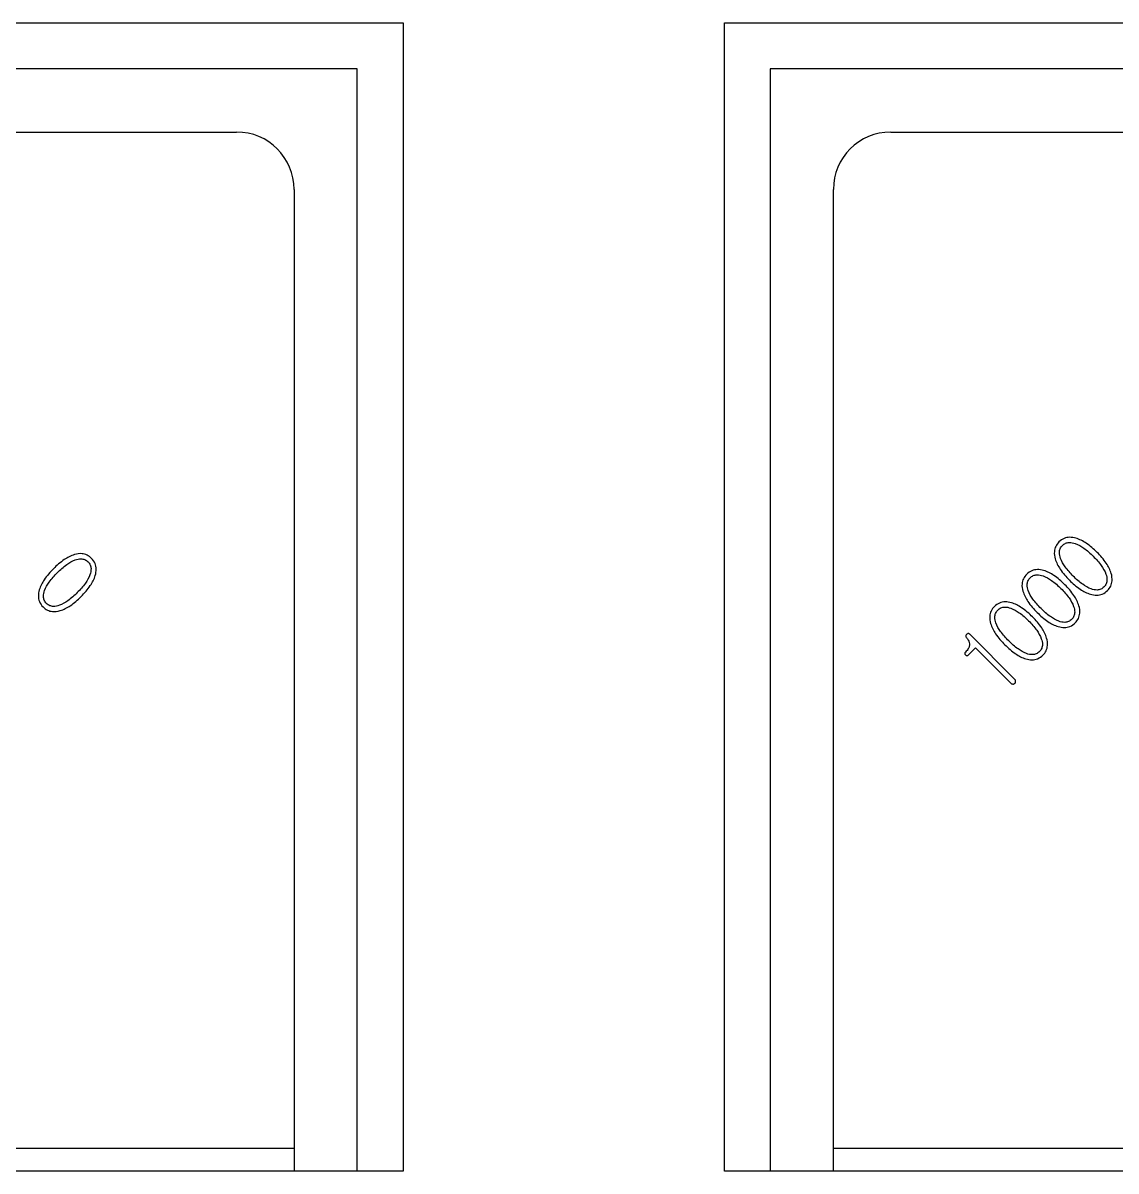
# Model space of a CAD drawing. Extents: x 109308 to 114204, y 60901 to 64142.
# Drawn here: x 112116.6 to 112164.2, y 62865.4 to 62915.4 of the extents above; entities that cross this region are included whole.
import ezdxf

# ---------------------------------------------------------------- set-up
doc = ezdxf.new("R2010")
doc.units = 0
doc.header["$LTSCALE"] = 10
doc.header["$MEASUREMENT"] = 0
doc.layers.get('0').update_dxf_attribs({"linetype": 'CONTINUOUS'})
doc.layers.add('가시적인_것_ISO_', color=3, linetype='CONTINUOUS')

# ---------------------------------------------------------------- blocks, each defined once
blk = doc.blocks.new('44Q1XC')
at = {"layer": '가시적인_것_ISO_'}
for p, q in [((17046.931, 5828.591), (17154.931, 5828.591)), ((17154.931, 5828.591), (17154.931, 5778.591)), ((17168.931, 5828.591), (17276.931, 5828.591)), ((17168.931, 5778.591), (17168.931, 5828.591)), ((17152.931, 5826.591), (17048.931, 5826.591)), ((17152.931, 5778.591), (17152.931, 5826.591)), ((17274.931, 5826.591), (17170.931, 5826.591)), ((17170.931, 5826.591), (17170.931, 5778.591)), ((17054.181, 5823.841), (17147.681, 5823.841)), ((17176.181, 5823.841), (17269.681, 5823.841)), ((17150.181, 5821.341), (17150.181, 5778.591)), ((17173.681, 5778.591), (17173.681, 5821.341)), ((17181.574, 5800.019), (17179.626, 5801.967)), ((17179.574, 5801.074), (17179.876, 5801.376)), ((17179.876, 5801.376), (17181.401, 5799.851)), ((17051.681, 5779.591), (17150.181, 5779.591)), ((17173.681, 5779.591), (17272.181, 5779.591)), ((17154.931, 5778.591), (17046.931, 5778.591)), ((17276.931, 5778.591), (17168.931, 5778.591))]:
    blk.add_line(p, q, dxfattribs=at)
for centre, start, end in [((17147.681, 5821.341), 0, 90), ((17176.181, 5821.341), 90, 180)]:
    blk.add_arc(centre, 2.5, start, end, dxfattribs=at)
for points, knots in [([(17184.25, 5806.152), (17184.162, 5806.178), (17184.07, 5806.194), (17183.895, 5806.191), (17183.814, 5806.176), (17183.652, 5806.108), (17183.577, 5806.055), (17183.511, 5805.99)], [-0.08043735, -0.08043735, -0.08043735, -0.08043735, -0.05283354, -0.05283354, -0.02780895, -0.02780895, 0, 0, 0, 0]), ([(17185.174, 5805.536), (17185.029, 5805.681), (17184.868, 5805.822), (17184.56, 5806.027), (17184.409, 5806.106), (17184.25, 5806.152)], [-0.1110915, -0.1110915, -0.1110915, -0.1110915, -0.0494916, -0.0494916, 0, 0, 0, 0]), ([(17183.511, 5805.99), (17183.454, 5805.932), (17183.406, 5805.868), (17183.336, 5805.725), (17183.316, 5805.651), (17183.298, 5805.464), (17183.315, 5805.353), (17183.346, 5805.248)], [-0.08068744, -0.08068744, -0.08068744, -0.08068744, -0.0564576, -0.0564576, -0.03310081, -0.03310081, 0, 0, 0, 0]), ([(17183.577, 5805.275), (17183.549, 5805.357), (17183.529, 5805.444), (17183.533, 5805.587), (17183.543, 5805.642), (17183.587, 5805.748), (17183.62, 5805.796), (17183.662, 5805.838)], [-0.06062977, -0.06062977, -0.06062977, -0.06062977, -0.03469408, -0.03469408, -0.01781987, -0.01781987, 0, 0, 0, 0]), ([(17183.662, 5805.838), (17183.701, 5805.878), (17183.746, 5805.909), (17183.847, 5805.953), (17183.901, 5805.965), (17184.046, 5805.97), (17184.138, 5805.95), (17184.223, 5805.921)], [-0.06015213, -0.06015213, -0.06015213, -0.06015213, -0.04359102, -0.04359102, -0.02696915, -0.02696915, 0, 0, 0, 0]), ([(17184.223, 5805.921), (17184.354, 5805.875), (17184.48, 5805.801), (17184.738, 5805.617), (17184.877, 5805.492), (17185.003, 5805.366)], [-0.09489707, -0.09489707, -0.09489707, -0.09489707, -0.0534092, -0.0534092, 0, 0, 0, 0]), ([(17185.786, 5804.616), (17185.741, 5804.774), (17185.663, 5804.924), (17185.458, 5805.232), (17185.318, 5805.392), (17185.174, 5805.536)], [-0.1105512, -0.1105512, -0.1105512, -0.1105512, -0.0612203, -0.0612203, 0, 0, 0, 0]), ([(17140.616, 5805.439), (17140.458, 5805.392), (17140.308, 5805.313), (17140.002, 5805.107), (17139.841, 5804.965), (17139.696, 5804.821)], [-0.1107241, -0.1107241, -0.1107241, -0.1107241, -0.0614603, -0.0614603, 0, 0, 0, 0]), ([(17139.866, 5804.65), (17139.992, 5804.776), (17140.131, 5804.901), (17140.388, 5805.086), (17140.514, 5805.161), (17140.644, 5805.208)], [-0.0950204, -0.0950204, -0.0950204, -0.0950204, -0.04148092, -0.04148092, 0, 0, 0, 0]), ([(17141.358, 5805.274), (17141.301, 5805.331), (17141.237, 5805.379), (17141.094, 5805.449), (17141.02, 5805.469), (17140.833, 5805.487), (17140.722, 5805.47), (17140.616, 5805.439)], [-0.08068744, -0.08068744, -0.08068744, -0.08068744, -0.0564576, -0.0564576, -0.03310081, -0.03310081, 0, 0, 0, 0]), ([(17140.644, 5805.208), (17140.725, 5805.236), (17140.813, 5805.256), (17140.955, 5805.253), (17141.01, 5805.242), (17141.117, 5805.198), (17141.165, 5805.165), (17141.207, 5805.123)], [-0.06062977, -0.06062977, -0.06062977, -0.06062977, -0.03469408, -0.03469408, -0.01781987, -0.01781987, 0, 0, 0, 0]), ([(17141.207, 5805.123), (17141.246, 5805.084), (17141.278, 5805.039), (17141.322, 5804.938), (17141.333, 5804.884), (17141.339, 5804.739), (17141.319, 5804.647), (17141.289, 5804.562)], [-0.06015213, -0.06015213, -0.06015213, -0.06015213, -0.04359102, -0.04359102, -0.02696915, -0.02696915, 0, 0, 0, 0]), ([(17141.52, 5804.535), (17141.546, 5804.623), (17141.562, 5804.715), (17141.56, 5804.89), (17141.544, 5804.971), (17141.477, 5805.134), (17141.424, 5805.208), (17141.358, 5805.274)], [-0.08043735, -0.08043735, -0.08043735, -0.08043735, -0.05283354, -0.05283354, -0.02780895, -0.02780895, 0, 0, 0, 0]), ([(17183.346, 5805.248), (17183.393, 5805.09), (17183.472, 5804.94), (17183.678, 5804.633), (17183.82, 5804.472), (17183.965, 5804.327)], [-0.1107241, -0.1107241, -0.1107241, -0.1107241, -0.0614603, -0.0614603, 0, 0, 0, 0]), ([(17184.135, 5804.498), (17184.009, 5804.623), (17183.884, 5804.763), (17183.699, 5805.02), (17183.625, 5805.145), (17183.577, 5805.275)], [-0.0950204, -0.0950204, -0.0950204, -0.0950204, -0.04148092, -0.04148092, 0, 0, 0, 0]), ([(17185.003, 5805.366), (17185.128, 5805.241), (17185.253, 5805.102), (17185.436, 5804.844), (17185.509, 5804.719), (17185.556, 5804.588)], [-0.09482066, -0.09482066, -0.09482066, -0.09482066, -0.04153437, -0.04153437, 0, 0, 0, 0]), ([(17139.696, 5804.821), (17139.551, 5804.676), (17139.411, 5804.516), (17139.206, 5804.21), (17139.127, 5804.06), (17139.08, 5803.903)], [-0.1105947, -0.1105947, -0.1105947, -0.1105947, -0.0492863, -0.0492863, 0, 0, 0, 0]), ([(17139.311, 5803.875), (17139.358, 5804.005), (17139.433, 5804.13), (17139.616, 5804.386), (17139.741, 5804.525), (17139.866, 5804.65)], [-0.09442381, -0.09442381, -0.09442381, -0.09442381, -0.0531236, -0.0531236, 0, 0, 0, 0]), ([(17141.289, 5804.562), (17141.243, 5804.431), (17141.169, 5804.305), (17140.986, 5804.047), (17140.86, 5803.908), (17140.734, 5803.782)], [-0.09489707, -0.09489707, -0.09489707, -0.09489707, -0.0534092, -0.0534092, 0, 0, 0, 0]), ([(17140.905, 5803.611), (17141.05, 5803.756), (17141.191, 5803.918), (17141.396, 5804.225), (17141.475, 5804.376), (17141.52, 5804.535)], [-0.1110915, -0.1110915, -0.1110915, -0.1110915, -0.0494916, -0.0494916, 0, 0, 0, 0]), ([(17182.104, 5804.583), (17182.047, 5804.526), (17181.999, 5804.461), (17181.929, 5804.319), (17181.909, 5804.245), (17181.892, 5804.057), (17181.908, 5803.947), (17181.939, 5803.841)], [-0.08068744, -0.08068744, -0.08068744, -0.08068744, -0.0564576, -0.0564576, -0.03310081, -0.03310081, 0, 0, 0, 0]), ([(17182.843, 5804.745), (17182.755, 5804.771), (17182.663, 5804.787), (17182.488, 5804.784), (17182.407, 5804.769), (17182.245, 5804.702), (17182.17, 5804.648), (17182.104, 5804.583)], [-0.08043735, -0.08043735, -0.08043735, -0.08043735, -0.05283354, -0.05283354, -0.02780895, -0.02780895, 0, 0, 0, 0]), ([(17182.255, 5804.432), (17182.294, 5804.471), (17182.339, 5804.502), (17182.44, 5804.547), (17182.494, 5804.558), (17182.64, 5804.564), (17182.731, 5804.544), (17182.816, 5804.514)], [-0.06015213, -0.06015213, -0.06015213, -0.06015213, -0.04359102, -0.04359102, -0.02696915, -0.02696915, 0, 0, 0, 0]), ([(17182.816, 5804.514), (17182.947, 5804.468), (17183.073, 5804.394), (17183.331, 5804.21), (17183.47, 5804.085), (17183.596, 5803.959)], [-0.09489707, -0.09489707, -0.09489707, -0.09489707, -0.0534092, -0.0534092, 0, 0, 0, 0]), ([(17183.767, 5804.129), (17183.622, 5804.274), (17183.461, 5804.415), (17183.153, 5804.621), (17183.002, 5804.699), (17182.843, 5804.745)], [-0.1110915, -0.1110915, -0.1110915, -0.1110915, -0.0494916, -0.0494916, 0, 0, 0, 0]), ([(17185.556, 5804.588), (17185.585, 5804.507), (17185.605, 5804.419), (17185.602, 5804.277), (17185.592, 5804.223), (17185.548, 5804.117), (17185.515, 5804.069), (17185.473, 5804.028)], [-0.06036726, -0.06036726, -0.06036726, -0.06036726, -0.03433895, -0.03433895, -0.01769854, -0.01769854, 0, 0, 0, 0]), ([(17185.624, 5803.876), (17185.681, 5803.933), (17185.728, 5803.997), (17185.797, 5804.138), (17185.817, 5804.212), (17185.834, 5804.399), (17185.818, 5804.51), (17185.786, 5804.616)], [-0.08032187, -0.08032187, -0.08032187, -0.08032187, -0.05634387, -0.05634387, -0.03316511, -0.03316511, 0, 0, 0, 0]), ([(17182.17, 5803.868), (17182.142, 5803.95), (17182.122, 5804.037), (17182.126, 5804.18), (17182.136, 5804.235), (17182.18, 5804.342), (17182.213, 5804.39), (17182.255, 5804.432)], [-0.06062977, -0.06062977, -0.06062977, -0.06062977, -0.03469408, -0.03469408, -0.01781987, -0.01781987, 0, 0, 0, 0]), ([(17184.379, 5803.209), (17184.334, 5803.367), (17184.256, 5803.518), (17184.051, 5803.825), (17183.911, 5803.985), (17183.767, 5804.129)], [-0.1105512, -0.1105512, -0.1105512, -0.1105512, -0.0612203, -0.0612203, 0, 0, 0, 0]), ([(17183.965, 5804.327), (17184.109, 5804.183), (17184.269, 5804.042), (17184.575, 5803.837), (17184.725, 5803.758), (17184.882, 5803.712)], [-0.1105947, -0.1105947, -0.1105947, -0.1105947, -0.0492863, -0.0492863, 0, 0, 0, 0]), ([(17184.91, 5803.942), (17184.78, 5803.99), (17184.655, 5804.064), (17184.399, 5804.248), (17184.26, 5804.372), (17184.135, 5804.498)], [-0.09442381, -0.09442381, -0.09442381, -0.09442381, -0.0531236, -0.0531236, 0, 0, 0, 0]), ([(17185.473, 5804.028), (17185.432, 5803.987), (17185.386, 5803.954), (17185.281, 5803.908), (17185.226, 5803.897), (17185.081, 5803.893), (17184.992, 5803.913), (17184.91, 5803.942)], [-0.0606517, -0.0606517, -0.0606517, -0.0606517, -0.04343053, -0.04343053, -0.02630267, -0.02630267, 0, 0, 0, 0]), ([(17139.08, 5803.903), (17139.054, 5803.815), (17139.038, 5803.724), (17139.041, 5803.549), (17139.056, 5803.467), (17139.125, 5803.303), (17139.179, 5803.227), (17139.245, 5803.161)], [-0.08079674, -0.08079674, -0.08079674, -0.08079674, -0.05338063, -0.05338063, -0.02816882, -0.02816882, 0, 0, 0, 0]), ([(17139.396, 5803.312), (17139.356, 5803.353), (17139.323, 5803.399), (17139.277, 5803.504), (17139.266, 5803.559), (17139.261, 5803.704), (17139.281, 5803.793), (17139.311, 5803.875)], [-0.0606517, -0.0606517, -0.0606517, -0.0606517, -0.04343053, -0.04343053, -0.02630267, -0.02630267, 0, 0, 0, 0]), ([(17140.734, 5803.782), (17140.609, 5803.657), (17140.47, 5803.532), (17140.213, 5803.349), (17140.087, 5803.276), (17139.957, 5803.23)], [-0.09482066, -0.09482066, -0.09482066, -0.09482066, -0.04153437, -0.04153437, 0, 0, 0, 0]), ([(17139.984, 5802.999), (17140.143, 5803.044), (17140.293, 5803.123), (17140.6, 5803.327), (17140.76, 5803.467), (17140.905, 5803.611)], [-0.1105512, -0.1105512, -0.1105512, -0.1105512, -0.0612203, -0.0612203, 0, 0, 0, 0]), ([(17181.939, 5803.841), (17181.986, 5803.683), (17182.066, 5803.533), (17182.272, 5803.226), (17182.413, 5803.065), (17182.558, 5802.92)], [-0.1107241, -0.1107241, -0.1107241, -0.1107241, -0.0614603, -0.0614603, 0, 0, 0, 0]), ([(17182.728, 5803.091), (17182.602, 5803.216), (17182.477, 5803.356), (17182.292, 5803.613), (17182.218, 5803.738), (17182.17, 5803.868)], [-0.0950204, -0.0950204, -0.0950204, -0.0950204, -0.04148092, -0.04148092, 0, 0, 0, 0]), ([(17183.596, 5803.959), (17183.722, 5803.834), (17183.846, 5803.695), (17184.029, 5803.437), (17184.102, 5803.312), (17184.149, 5803.181)], [-0.09482066, -0.09482066, -0.09482066, -0.09482066, -0.04153437, -0.04153437, 0, 0, 0, 0]), ([(17184.882, 5803.712), (17184.97, 5803.686), (17185.061, 5803.67), (17185.236, 5803.672), (17185.318, 5803.688), (17185.482, 5803.756), (17185.558, 5803.81), (17185.624, 5803.876)], [-0.08079674, -0.08079674, -0.08079674, -0.08079674, -0.05338063, -0.05338063, -0.02816882, -0.02816882, 0, 0, 0, 0]), ([(17139.245, 5803.161), (17139.302, 5803.104), (17139.365, 5803.057), (17139.507, 5802.988), (17139.58, 5802.968), (17139.767, 5802.951), (17139.878, 5802.967), (17139.984, 5802.999)], [-0.08032187, -0.08032187, -0.08032187, -0.08032187, -0.05634387, -0.05634387, -0.03316511, -0.03316511, 0, 0, 0, 0]), ([(17139.957, 5803.23), (17139.875, 5803.2), (17139.787, 5803.18), (17139.645, 5803.183), (17139.591, 5803.193), (17139.486, 5803.237), (17139.438, 5803.27), (17139.396, 5803.312)], [-0.06036726, -0.06036726, -0.06036726, -0.06036726, -0.03433895, -0.03433895, -0.01769854, -0.01769854, 0, 0, 0, 0]), ([(17180.697, 5803.176), (17180.64, 5803.119), (17180.592, 5803.054), (17180.522, 5802.912), (17180.502, 5802.838), (17180.485, 5802.65), (17180.501, 5802.54), (17180.533, 5802.434)], [-0.08068744, -0.08068744, -0.08068744, -0.08068744, -0.0564576, -0.0564576, -0.03310081, -0.03310081, 0, 0, 0, 0]), ([(17181.437, 5803.338), (17181.348, 5803.364), (17181.257, 5803.38), (17181.081, 5803.377), (17181, 5803.362), (17180.838, 5803.295), (17180.763, 5803.241), (17180.697, 5803.176)], [-0.08043735, -0.08043735, -0.08043735, -0.08043735, -0.05283354, -0.05283354, -0.02780895, -0.02780895, 0, 0, 0, 0]), ([(17180.763, 5802.461), (17180.735, 5802.543), (17180.716, 5802.63), (17180.719, 5802.773), (17180.729, 5802.828), (17180.773, 5802.935), (17180.807, 5802.983), (17180.849, 5803.025)], [-0.06062977, -0.06062977, -0.06062977, -0.06062977, -0.03469408, -0.03469408, -0.01781987, -0.01781987, 0, 0, 0, 0]), ([(17180.849, 5803.025), (17180.888, 5803.064), (17180.932, 5803.095), (17181.034, 5803.14), (17181.087, 5803.151), (17181.233, 5803.157), (17181.324, 5803.137), (17181.409, 5803.107)], [-0.06015213, -0.06015213, -0.06015213, -0.06015213, -0.04359102, -0.04359102, -0.02696915, -0.02696915, 0, 0, 0, 0]), ([(17181.409, 5803.107), (17181.54, 5803.061), (17181.666, 5802.987), (17181.924, 5802.803), (17182.064, 5802.678), (17182.189, 5802.552)], [-0.09489707, -0.09489707, -0.09489707, -0.09489707, -0.0534092, -0.0534092, 0, 0, 0, 0]), ([(17182.36, 5802.722), (17182.215, 5802.867), (17182.054, 5803.008), (17181.746, 5803.214), (17181.595, 5803.292), (17181.437, 5803.338)], [-0.1110915, -0.1110915, -0.1110915, -0.1110915, -0.0494916, -0.0494916, 0, 0, 0, 0]), ([(17183.503, 5802.536), (17183.373, 5802.583), (17183.248, 5802.657), (17182.992, 5802.841), (17182.853, 5802.965), (17182.728, 5803.091)], [-0.09442381, -0.09442381, -0.09442381, -0.09442381, -0.0531236, -0.0531236, 0, 0, 0, 0]), ([(17184.149, 5803.181), (17184.178, 5803.1), (17184.198, 5803.012), (17184.195, 5802.87), (17184.185, 5802.816), (17184.141, 5802.71), (17184.108, 5802.662), (17184.066, 5802.621)], [-0.06036726, -0.06036726, -0.06036726, -0.06036726, -0.03433895, -0.03433895, -0.01769854, -0.01769854, 0, 0, 0, 0]), ([(17184.217, 5802.47), (17184.274, 5802.526), (17184.322, 5802.59), (17184.39, 5802.731), (17184.41, 5802.805), (17184.428, 5802.992), (17184.411, 5803.103), (17184.379, 5803.209)], [-0.08032187, -0.08032187, -0.08032187, -0.08032187, -0.05634387, -0.05634387, -0.03316511, -0.03316511, 0, 0, 0, 0]), ([(17182.189, 5802.552), (17182.315, 5802.427), (17182.439, 5802.288), (17182.622, 5802.031), (17182.696, 5801.905), (17182.742, 5801.774)], [-0.09482066, -0.09482066, -0.09482066, -0.09482066, -0.04153437, -0.04153437, 0, 0, 0, 0]), ([(17182.973, 5801.802), (17182.927, 5801.96), (17182.849, 5802.111), (17182.644, 5802.418), (17182.504, 5802.578), (17182.36, 5802.722)], [-0.1105512, -0.1105512, -0.1105512, -0.1105512, -0.0612203, -0.0612203, 0, 0, 0, 0]), ([(17182.558, 5802.92), (17182.702, 5802.776), (17182.862, 5802.636), (17183.168, 5802.43), (17183.318, 5802.351), (17183.475, 5802.305)], [-0.1105947, -0.1105947, -0.1105947, -0.1105947, -0.0492863, -0.0492863, 0, 0, 0, 0]), ([(17184.066, 5802.621), (17184.026, 5802.58), (17183.979, 5802.547), (17183.874, 5802.501), (17183.819, 5802.49), (17183.674, 5802.486), (17183.585, 5802.506), (17183.503, 5802.536)], [-0.0606517, -0.0606517, -0.0606517, -0.0606517, -0.04343053, -0.04343053, -0.02630267, -0.02630267, 0, 0, 0, 0]), ([(17179.626, 5801.967), (17179.618, 5801.974), (17179.61, 5801.981), (17179.594, 5801.992), (17179.586, 5801.996), (17179.569, 5802.001), (17179.56, 5802.002), (17179.541, 5802.001), (17179.531, 5801.998), (17179.509, 5801.986), (17179.496, 5801.975), (17179.486, 5801.964)], [-0.01620286, -0.01620286, -0.01620286, -0.01620286, -0.01306942, -0.01306942, -0.01038676, -0.01038676, -0.00768509, -0.00768509, -0.00466599, -0.00466599, 0, 0, 0, 0]), ([(17180.533, 5802.434), (17180.579, 5802.276), (17180.659, 5802.126), (17180.865, 5801.819), (17181.006, 5801.658), (17181.151, 5801.513)], [-0.1107241, -0.1107241, -0.1107241, -0.1107241, -0.0614603, -0.0614603, 0, 0, 0, 0]), ([(17181.321, 5801.684), (17181.195, 5801.81), (17181.07, 5801.949), (17180.886, 5802.206), (17180.811, 5802.331), (17180.763, 5802.461)], [-0.0950204, -0.0950204, -0.0950204, -0.0950204, -0.04148092, -0.04148092, 0, 0, 0, 0]), ([(17183.475, 5802.305), (17183.563, 5802.279), (17183.654, 5802.263), (17183.83, 5802.265), (17183.911, 5802.281), (17184.075, 5802.349), (17184.151, 5802.403), (17184.217, 5802.47)], [-0.08079674, -0.08079674, -0.08079674, -0.08079674, -0.05338063, -0.05338063, -0.02816882, -0.02816882, 0, 0, 0, 0]), ([(17179.486, 5801.964), (17179.474, 5801.951), (17179.463, 5801.937), (17179.452, 5801.911), (17179.45, 5801.901), (17179.45, 5801.879), (17179.452, 5801.869), (17179.461, 5801.845), (17179.47, 5801.832), (17179.48, 5801.821)], [-0.01611105, -0.01611105, -0.01611105, -0.01611105, -0.01088889, -0.01088889, -0.0077386, -0.0077386, -0.0045114, -0.0045114, 0, 0, 0, 0]), ([(17179.48, 5801.821), (17179.51, 5801.788), (17179.537, 5801.753), (17179.579, 5801.681), (17179.595, 5801.646), (17179.615, 5801.568), (17179.618, 5801.527), (17179.612, 5801.486)], [-0.03733062, -0.03733062, -0.03733062, -0.03733062, -0.02405332, -0.02405332, -0.01252804, -0.01252804, 0, 0, 0, 0]), ([(17181.151, 5801.513), (17181.295, 5801.369), (17181.455, 5801.229), (17181.761, 5801.024), (17181.911, 5800.944), (17182.069, 5800.898)], [-0.1105947, -0.1105947, -0.1105947, -0.1105947, -0.0492863, -0.0492863, 0, 0, 0, 0]), ([(17182.096, 5801.129), (17181.966, 5801.176), (17181.841, 5801.25), (17181.585, 5801.434), (17181.446, 5801.559), (17181.321, 5801.684)], [-0.09442381, -0.09442381, -0.09442381, -0.09442381, -0.0531236, -0.0531236, 0, 0, 0, 0]), ([(17182.742, 5801.774), (17182.771, 5801.693), (17182.791, 5801.605), (17182.788, 5801.463), (17182.778, 5801.409), (17182.734, 5801.303), (17182.701, 5801.256), (17182.659, 5801.214)], [-0.06036726, -0.06036726, -0.06036726, -0.06036726, -0.03433895, -0.03433895, -0.01769854, -0.01769854, 0, 0, 0, 0]), ([(17182.81, 5801.063), (17182.867, 5801.119), (17182.915, 5801.183), (17182.983, 5801.324), (17183.003, 5801.398), (17183.021, 5801.585), (17183.004, 5801.696), (17182.973, 5801.802)], [-0.08032187, -0.08032187, -0.08032187, -0.08032187, -0.05634387, -0.05634387, -0.03316511, -0.03316511, 0, 0, 0, 0]), ([(17179.439, 5801.192), (17179.432, 5801.185), (17179.426, 5801.178), (17179.417, 5801.164), (17179.413, 5801.156), (17179.408, 5801.141), (17179.408, 5801.134), (17179.409, 5801.117), (17179.412, 5801.108), (17179.422, 5801.088), (17179.432, 5801.077), (17179.442, 5801.068)], [-0.01431309, -0.01431309, -0.01431309, -0.01431309, -0.0115264, -0.0115264, -0.0091446, -0.0091446, -0.00677247, -0.00677247, -0.00411568, -0.00411568, 0, 0, 0, 0]), ([(17179.612, 5801.486), (17179.605, 5801.435), (17179.585, 5801.387), (17179.527, 5801.288), (17179.484, 5801.237), (17179.439, 5801.192)], [-0.03444387, -0.03444387, -0.03444387, -0.03444387, -0.01903744, -0.01903744, 0, 0, 0, 0]), ([(17179.442, 5801.068), (17179.448, 5801.063), (17179.454, 5801.058), (17179.467, 5801.049), (17179.474, 5801.046), (17179.489, 5801.041), (17179.498, 5801.039), (17179.517, 5801.04), (17179.527, 5801.042), (17179.55, 5801.053), (17179.563, 5801.063), (17179.574, 5801.074)], [-0.01499342, -0.01499342, -0.01499342, -0.01499342, -0.01255255, -0.01255255, -0.01039179, -0.01039179, -0.00763305, -0.00763305, -0.00460152, -0.00460152, 0, 0, 0, 0]), ([(17182.069, 5800.898), (17182.156, 5800.872), (17182.247, 5800.856), (17182.423, 5800.858), (17182.504, 5800.874), (17182.668, 5800.942), (17182.744, 5800.996), (17182.81, 5801.063)], [-0.08079674, -0.08079674, -0.08079674, -0.08079674, -0.05338063, -0.05338063, -0.02816882, -0.02816882, 0, 0, 0, 0]), ([(17182.659, 5801.214), (17182.619, 5801.173), (17182.572, 5801.14), (17182.467, 5801.095), (17182.412, 5801.083), (17182.267, 5801.079), (17182.179, 5801.099), (17182.096, 5801.129)], [-0.0606517, -0.0606517, -0.0606517, -0.0606517, -0.04343053, -0.04343053, -0.02630267, -0.02630267, 0, 0, 0, 0]), ([(17181.621, 5799.917), (17181.621, 5799.926), (17181.62, 5799.935), (17181.616, 5799.953), (17181.613, 5799.961), (17181.601, 5799.988), (17181.588, 5800.004), (17181.574, 5800.019)], [-0.01152378, -0.01152378, -0.01152378, -0.01152378, -0.00879692, -0.00879692, -0.00604611, -0.00604611, 0, 0, 0, 0]), ([(17181.401, 5799.851), (17181.415, 5799.837), (17181.431, 5799.824), (17181.466, 5799.806), (17181.484, 5799.801), (17181.503, 5799.799)], [-0.01173735, -0.01173735, -0.01173735, -0.01173735, -0.00561677, -0.00561677, 0, 0, 0, 0]), ([(17181.503, 5799.799), (17181.519, 5799.799), (17181.534, 5799.801), (17181.564, 5799.813), (17181.578, 5799.821), (17181.59, 5799.832)], [-0.009688694, -0.009688694, -0.009688694, -0.009688694, -0.004872154, -0.004872154, 0, 0, 0, 0]), ([(17181.59, 5799.832), (17181.596, 5799.837), (17181.601, 5799.843), (17181.609, 5799.856), (17181.612, 5799.862), (17181.62, 5799.885), (17181.622, 5799.901), (17181.621, 5799.917)], [-0.009372928, -0.009372928, -0.009372928, -0.009372928, -0.007089315, -0.007089315, -0.004840561, -0.004840561, 0, 0, 0, 0])]:
    blk.add_open_spline(points, degree=3, knots=knots, dxfattribs=at)
blk = doc.blocks.new('33CSS')
blk.add_blockref('44Q1XC', (92607.272, 57567.098))

msp = doc.modelspace()

# ---------------------------------------------------------------- block references
msp.add_blockref('33CSS', (2370.936, -480.288))

doc.saveas('drawing.dxf')
